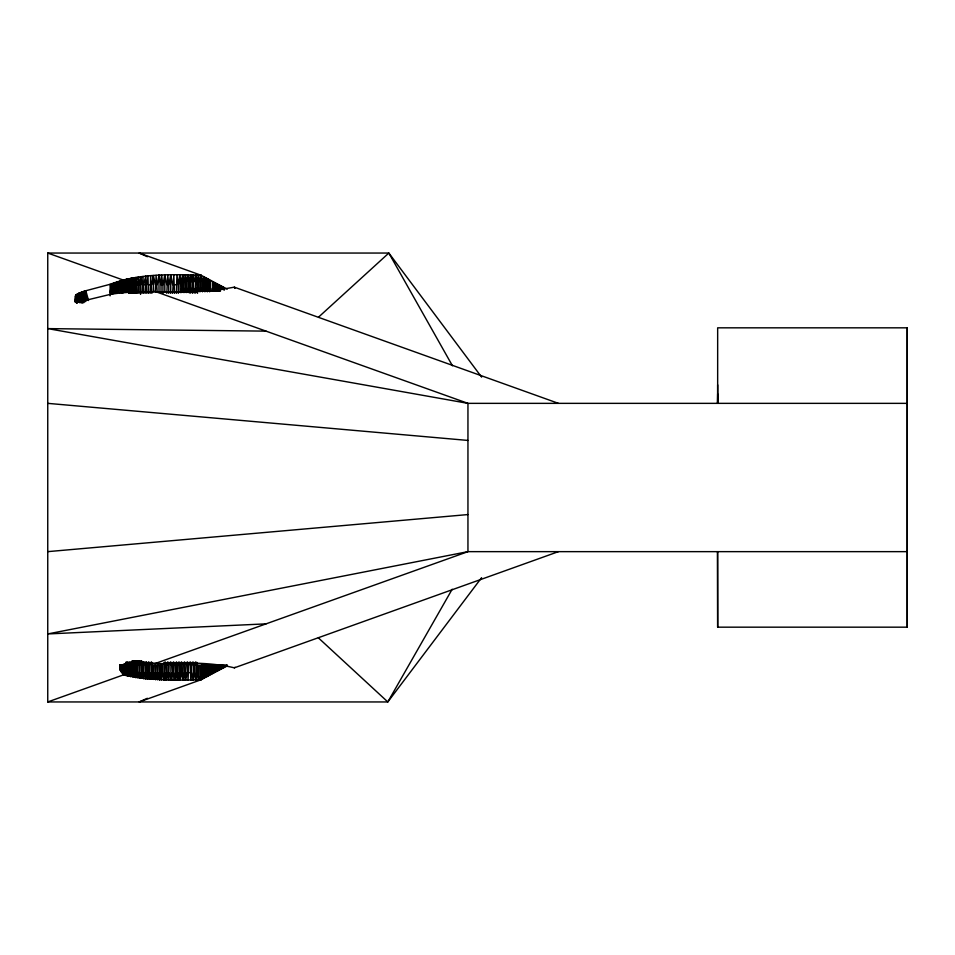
<?xml version="1.0" encoding="UTF-8"?>
<svg xmlns="http://www.w3.org/2000/svg" width="955" height="955" viewBox="0 0 955 955"><rect width="100%" height="100%" fill="white"/><g stroke="black" fill="none" stroke-linecap="round" stroke-linejoin="round"><path stroke-width="1.43" d="M82.763 297.745L78.226 299.19L75.839 301.171L75.839 295.286L75.469 302.198L75.839 295.286L78.238 293.591L84.816 291.012L110.112 284.292C138.893 273.357 170.647 274.348 201.016 275.219L227.242 289.126M76.352 302.878L76.507 294.677L76.639 302.568M76.973 302.842L76.985 294.331L77.116 302.747M77.546 302.437L77.558 293.973L77.713 302.341M78.226 302.055L78.238 293.591L78.417 301.959L75.457 301.004M111.819 293.877L111.831 283.814L113.514 293.424L114.361 293.197L115.185 282.787L116.808 292.457L117.608 292.194L116.808 282.226L115.997 292.707L115.185 292.958L113.526 283.313L112.678 293.663L111.819 293.877L110.112 284.292L110.112 295.847M113.514 293.424L113.526 283.313M115.185 292.958L115.185 282.787M116.808 292.457L116.808 282.226L118.384 286.798L117.608 287.073L118.384 291.944L118.384 281.653M225.762 666.578L225.189 664.931L223.733 667.366L227.159 664.931L227.242 665.874L201.016 679.781L173.094 680.27L145.59 678.826L126.179 675.507L123.828 674.743L120.843 671.281L119.876 668.942L119.888 664.787M123.505 279.779L122.718 284.22L123.505 285.593L122.049 290.607L120.64 291.144L120.64 285.963L121.345 285.676L122.729 292.946L123.505 291.406L126.919 290.929L126.931 279.242L128.531 284.733L128.973 293.352M127.493 291.406L127.504 279.123M130.095 293.352L130.095 284.733L129.032 278.753L127.493 290.821L128.018 291.526L128.03 278.991L129.056 284.733L129.056 293.352M148.538 662.125L148.777 672.63L147.452 678.945L147.464 662.77M152.728 663.964L152.728 672.63L151.379 679.28L151.642 662.125M717.659 384.853L717.659 403.356L717.659 327.828L907.25 327.828L907.25 627.172L717.659 627.172L717.468 551.644M907.25 327.828L907.25 627.172M558.436 551.644L234.357 667.832C213.98 662.854 192.755 662.901 171.888 662.961C155.128 666.029 136.875 657.732 121.142 665.408L120.342 664.931L120.079 669.694L120.079 665.372M120.843 671.281L121.225 664.931L120.843 671.281L120.414 664.883M140.564 294.391L140.612 276.795L139.024 284.733L139.024 293.352M170.706 293.388L170.778 274.777L168.737 284.733L168.737 293.352M182.656 292.015L182.739 274.682L181.331 281.534L181.713 292.517M168.104 662.125L167.853 672.63L166.289 680.103L166.397 662.627M176.723 662.125L176.472 672.63L177.726 680.33L177.809 662.722M78.501 302.055L110.112 294.427C134.81 290.201 160.189 292.576 185.27 292.087L185.401 274.706L183.921 281.534L183.527 292.517M184.184 662.125L184.446 672.63L182.739 680.318L182.882 662.722M202.484 678.957L202.938 664.931L202.484 678.957L200.108 664.931L200.108 676.486L198.485 679.912L198.688 664.931M187.789 292.039L188.063 274.742L186.44 281.534L186.082 292.517M75.505 301.971L75.636 295.572L75.469 302.198M126.943 662.519L126.179 675.507L126.108 662.125M220.223 669.36L220.307 664.931L218.982 670.004L217.967 664.931L217.704 670.661L216.773 664.931L216.415 671.341L214.923 664.931L219.149 664.931L220.223 669.36L220.88 664.931L219.734 664.931L219.734 668.787L218.564 664.931L217.704 670.661M717.468 403.356L717.659 393.914M119.876 668.942L119.972 664.931L119.876 668.942L119.853 666.268M119.853 667.7L119.924 664.931L120.079 669.694M181.247 662.125L181.51 672.63L179.791 680.366L180.053 662.519M207.331 291.824L207.331 281.534L206.244 278.144L206.364 291.144M147.345 698.284L139.191 701.949L201.016 679.781L201.529 664.931L202.233 672.63L203.94 678.134L205.038 676.486L205.743 664.931L206.817 676.534L208.465 664.931L209.646 674.982L211.091 664.931L211.043 674.23L209.79 664.931L208.238 675.758L207.104 664.931L205.385 677.334L204.346 672.63L203.642 672.63L202.938 664.931M128.436 662.519L128.436 672.63L127.54 675.877L127.54 662.125M126.239 664.931L126.358 662.125M127.672 664.931L127.803 662.125M142.51 662.519L143.417 678.528L143.501 662.125M130.059 662.519L130.059 672.63L129.032 676.247L129.379 662.125M131.826 284.733L130.441 278.442L130.095 284.733L131.826 284.733L132.327 293.352L131.945 278.144L131.241 279.696L131.241 293.352L131.945 278.144M150.138 293.352L150.639 275.78L151.857 293.352M131.838 661.075L131.838 672.63L130.644 676.594L131.098 662.125M176.353 293.352L176.938 274.682L178.299 284.733L178.299 293.352M209.646 674.982L209.79 664.931M132.494 293.352L132.948 277.953L132.411 279.696L133.545 293.352M136.243 284.733L135.049 277.595L134.273 279.696L133.724 293.352L133.975 277.774L134.918 284.733L135.574 284.733L136.147 293.352M131.838 672.63L132.375 676.94L133.031 660.729M121.87 293.269L122.718 284.22L124.257 279.672L124.257 291.323L123.505 285.593L127.504 284.972L128.531 279.696M132.948 277.953L134.822 293.352L135.049 277.595M135.013 293.352L136.052 277.404L136.243 293.352M173.858 662.125L173.094 680.27L172.139 662.519M133.736 661.075L134.213 677.262L135.013 660.729M184.446 672.63L185.401 680.294L185.927 662.519M146.795 293.352L145.757 276.198L145.172 293.352M79.217 301.613L79.002 293.197L78.226 299.19M137.902 661.075L137.46 677.775L137.114 660.729M179.791 680.366L179.17 662.125M206.817 676.534L207.104 664.931M208.238 675.758L208.465 664.931M140.158 661.075L139.382 678.038L139.335 660.729M219.22 291.144L218.85 284.936L218.397 291.144M76.496 300.371L76.985 294.331M80.996 301.685L81.748 294.976L85.329 294.164L85.831 290.738L88.493 300.371M128.018 291.526L129.032 278.753M155.379 291.908L156.107 275.386L157.181 291.908M140.158 672.63L141.364 678.289L141.65 660.729M217.143 291.144L216.869 283.898L216.296 291.144M81.867 302.735L82.751 294.701L83.813 297.59L83.825 302.651M215.006 291.144L214.827 282.811L214.135 291.144M143.728 664.931L143.954 662.125M212.81 291.144L212.75 281.701L214.135 288.398M81.748 294.976L76.973 297.136L76.854 302.95M144.957 662.519L145.59 678.826L146.437 662.125M158.16 663.964L157.575 679.697L156.787 664.931M210.566 291.144L210.613 280.543L209.646 281.534L209.646 291.824M148.777 664.931L149.004 662.125M208.262 291.144L208.453 279.361L207.331 281.534M205.886 291.144L206.125 288.398M188.732 662.519L188.063 680.258L187.073 662.125M188.493 292.517L188.863 281.534L188.063 274.742M190.952 292.517L190.702 274.801L188.863 281.534L190.093 281.534L190.702 274.801L192.564 281.534L192.564 293.292M200.992 291.144L201.016 275.219L139.191 253.051L147.345 256.716M203.451 291.144L203.654 276.699L204.919 281.534L204.919 291.824M193.435 292.517L193.328 274.885L192.564 281.534L191.322 281.534M195.918 292.517L195.918 274.98L197.53 281.534L197.53 293.292M198.521 291.144L198.485 275.088L200.013 281.534L200.013 291.824M162.302 664.931L162.302 672.63L164.069 680.02L165.334 662.125M187.323 664.931L187.574 662.125M204.346 664.931L203.94 678.134L204.346 664.931L205.038 672.63M76.973 299.977L77.558 293.973M169.238 662.519L168.546 680.175L167.853 672.63M191.561 662.519L190.702 680.199L190.403 662.125M191.561 672.63L193.328 680.115L193.244 662.125M194.414 662.519L194.414 672.63L195.918 680.02L196.097 662.125M131.241 279.696L136.243 279.696L138.332 277.105L137.616 293.352M169.238 672.63L170.814 680.223L170.957 662.125M166.815 293.352L167.758 274.849L168.737 284.733M181.51 664.931L181.784 662.125M184.446 664.931L184.721 662.125M154.077 664.931L153.409 679.435L152.728 672.63M77.558 296.754L77.403 302.532M150.078 662.519L149.398 679.112L148.777 672.63M120.402 666.256L120.342 664.931L120.151 666.721L121.142 665.408M77.558 299.572L78.238 293.591M142.056 293.352L142.987 276.52L143.596 293.352M78.238 296.372L78.059 302.138M172.569 293.352L173.846 274.718L174.467 293.352M121.345 280.472L121.357 290.869L120.64 285.963L121.345 280.472L122.324 293.281M180.782 292.6L181.331 288.398M79.002 295.99L78.811 301.792M123.195 285.044L122.718 279.863L47.75 253.051L47.75 701.949L387.814 701.949L481.595 577.68M195.918 274.98L195.047 293.292M79.002 298.82L79.432 295.811M173.595 672.63L175.398 680.306L176.472 672.63M218.982 670.004L219.149 664.931M220.88 664.931L221.453 668.727L222.002 664.931L222.646 668.13L221.512 668.404L224.234 667.33L224.15 664.931M223.172 289.663L222.646 286.87L221.405 288.398L220.784 285.927L220.426 291.144M193.328 680.115L194.414 672.63M209.79 672.63L212.416 673.478L213.669 664.931L213.765 672.75L214.923 664.931M197.53 281.534L198.485 275.088M84.828 301.852L84.816 291.012L82.99 302.64M80.805 298.187L81.736 292.027L82.667 302.687M83.813 297.59L84.828 297.483L84.315 294.343L82.751 291.669L81.748 297.948M200.013 281.534L201.016 275.219L202.472 281.534L202.472 291.824M151.857 284.733L153.337 275.577L155.379 284.733M177.726 680.33L178.967 672.63L181.51 672.63L182.739 680.318M111.831 283.814L110.112 291.991L110.971 294.104L110.971 289.079L111.819 288.852L112.678 293.663M211.091 672.63L212.392 664.931L212.416 673.478M158.16 672.63L159.712 679.817L160.918 672.63L160.918 663.964M126.931 285.079L128.03 278.991M170.814 680.223L172.139 672.63M134.739 672.63L135.92 677.632L136.816 672.63L123.255 672.63L122.909 673.836L122.324 664.931L122.097 672.965L121.918 664.931L121.404 672.105L121.225 664.931M222.646 286.87L222.372 288.398L215.221 288.398L215.436 291.144M205.743 664.931L205.038 676.486L204.346 676.486L203.642 672.63M195.918 680.02L197.267 672.63L197.267 662.519M157.181 284.733L158.936 275.219L161.013 284.733L161.013 291.908M166.815 284.733L164.761 274.956L162.947 284.733L162.947 293.352M154.077 672.63L155.474 679.566L156.787 672.63M126.919 290.929L125.666 282.382L126.323 279.349L126.311 291.036L124.986 282.489L126.323 282.274L126.931 279.242M126.323 285.199L127.504 282.047M141.364 678.289L142.51 672.63M124.986 282.489L125.678 279.469L125.666 291.132L124.257 282.584L124.986 279.576L124.986 291.227L123.505 282.68L124.257 282.584M124.329 663.964L123.828 674.743L47.75 701.949M202.472 281.534L203.654 276.699M185.401 680.294L187.323 672.63L185.927 672.63M124.329 672.63L124.938 675.125L125.571 663.964M145.757 276.198L143.596 284.733L146.795 284.733L148.001 276.007L148.443 293.352M143.417 678.528L144.957 672.63M226.06 665.981L226.371 664.931L227.66 666.256M217.37 668.787L216.415 671.341L215.544 664.931L215.102 672.045L214.923 668.787L216.152 668.787L216.152 664.931L216.773 668.787L217.37 668.787L217.37 664.931L218.564 668.787M206.244 278.144L204.919 281.534L209.646 281.534L208.453 279.361M220.784 285.927L219.423 288.398L219.626 291.144M84.828 297.483L85.831 295.668L85.329 294.164M452.181 589.223L387.814 701.949L318.349 637.821M122.718 284.22L122.049 285.39L122.718 279.863L122.729 292.946M75.839 298.223L76.973 297.136M318.504 317.179L388.84 253.051L481.618 377.118M234.357 667.832L235.049 667.27M154.698 663.689L467.95 551.644L907.25 551.644M116.009 287.61L116.808 287.348L117.608 292.194M114.361 288.124L115.185 287.873L115.997 292.707M112.678 288.613L113.526 288.374L114.361 293.197M126.323 282.274L126.931 282.167M47.75 551.644L467.95 514.566M266.027 623.866L47.75 633.941L467.95 551.644L467.95 403.356L154.698 291.311M185.27 292.087L214.565 290.547L234.357 287.169L558.436 403.356M47.75 253.051L388.84 253.051L452.443 365.777M193.805 281.534L195.047 281.534L193.328 274.885M133.02 284.733L131.826 279.696M134.273 284.733L133.64 284.733L133.02 279.696M148.443 284.733L150.138 284.733M174.467 284.733L176.353 284.733M907.238 403.356L467.95 403.356L47.75 328.615L266.027 331.134M139.024 672.63L137.902 672.63L139.382 678.038M143.728 672.63L146.211 672.63L147.452 678.945M188.732 672.63L190.141 672.63M200.825 672.63L201.529 672.63L202.233 676.486M202.233 672.63L202.938 672.63L203.642 676.486L200.825 676.486M205.743 672.63L206.423 672.63M207.104 672.63L207.784 672.63M208.465 672.63L209.133 672.63M47.75 403.356L467.95 440.434M235.205 287.861L234.357 287.169L234.655 288.398M88.266 300.527L85.831 295.668L85.831 301.47M224.234 667.33L223.088 664.931L222.646 668.13L222.551 664.931M181.331 281.534L179.791 274.634L178.299 284.733L180.053 278.144L180.053 292.481M80.793 295.286L79.862 292.791L79.874 302.842L79.862 295.632L79.002 293.197L79.014 301.696M216.869 283.898L218.397 288.398M122.718 288.589L123.505 291.406L123.505 285.593M200.108 676.486L201.016 679.781L201.529 664.931M136.243 279.696L137.616 284.733L139.024 284.733L138.332 277.105M214.827 282.811L216.296 288.398M127.504 284.972L128.03 287.348M125.571 672.63L126.179 675.507M150.078 672.63L151.379 679.28M126.943 672.63L127.54 675.877M140.612 276.795L142.056 284.733M170.778 274.777L172.569 284.733M182.739 274.682L183.921 281.534M83.801 291.323L84.315 294.343M197.267 672.63L198.485 679.912M128.436 672.63L129.032 676.247M165.084 672.63L166.289 680.103M185.401 274.706L186.44 281.534M120.64 285.963L119.9 281.068L119.9 292.887M130.059 672.63L130.644 676.594M134.918 279.696L135.574 284.733M130.441 278.442L131.241 284.733M75.457 301.899L75.505 295.835L75.839 301.171M183.921 288.398L184.315 292.517M173.333 662.125L173.595 664.931M170.42 662.125L170.694 664.931M195.572 662.125L195.835 664.931M192.731 662.125L192.982 664.931M176.209 662.125L176.472 664.931M196.288 288.398L196.658 292.517M193.805 288.398L194.175 292.517M189.89 662.125L190.141 664.931M203.702 288.398L203.94 291.144M201.242 288.398L201.493 291.144M198.771 288.398L199.022 291.144M191.322 288.398L191.704 292.517M188.863 288.398L189.233 292.517M167.603 662.125L167.853 664.931M164.821 662.125L165.084 664.931M186.44 288.398L186.798 292.517M151.153 662.125L151.391 664.931M208.5 288.398L208.727 291.144M81.641 302.484L80.793 292.397L80.805 302.616M210.792 288.398L211.019 291.144M145.984 662.125L146.211 664.931M213.037 288.398L213.251 291.144M217.358 288.398L217.561 291.144M141.006 660.729L141.328 664.931M138.714 660.729L139.024 664.931M178.776 662.125L178.967 664.931M136.529 660.729L136.816 664.931M134.464 660.729L134.739 664.931M132.518 660.729L132.769 664.931M130.775 662.125L130.931 664.931M129.08 662.125L129.235 664.931M135.92 677.632L135.765 661.075M120.258 664.931L120.39 670.47M75.552 298.736L75.624 301.577M122.777 664.931L122.909 673.836L123.255 664.931L123.828 674.743L123.78 664.931M163.854 662.591L164.069 680.02M175.195 662.722L175.398 680.306M159.533 664.931L159.712 679.817M153.337 275.577L153.48 291.669M158.936 275.219L159.019 291.514M164.761 274.956L164.833 292.039M221.441 664.931L221.453 668.727M124.938 675.125L124.926 664.931M82.751 291.669L82.775 302.663M81.736 292.027L81.76 302.759M224.234 287.67L224.234 290.201M155.45 663.832L155.474 679.566M717.659 551.644L717.659 627.172M190.093 281.534L190.093 293.292M76.137 294.988L76.137 300.765L76.137 294.988M120.032 664.931L119.96 667.199L119.924 664.931M161.491 275.052L161.013 284.733L162.947 284.733L161.491 275.052M162.302 672.63L161.491 679.948L160.918 672.63L162.302 672.63"/></g></svg>
